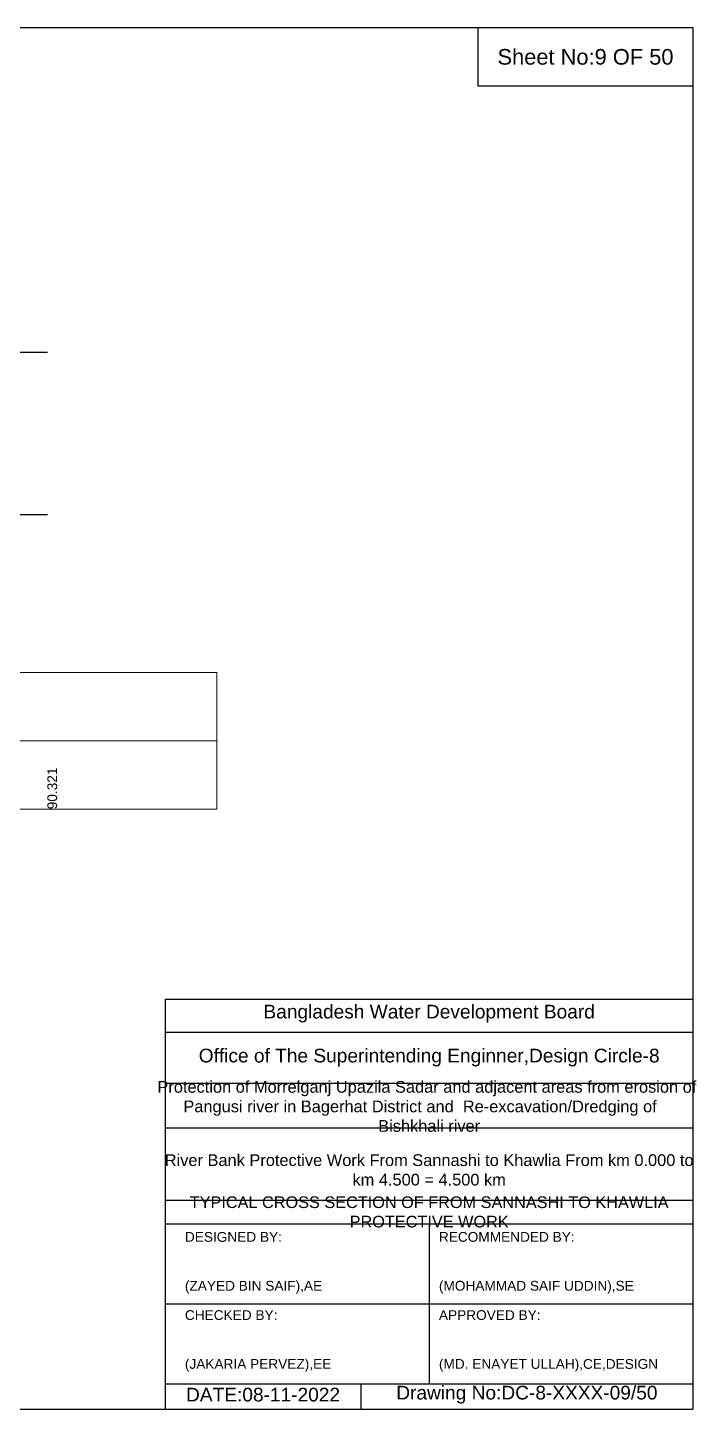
# Model space of a CAD drawing. Header units: inches. Extents: x 89000 to 1304432, y -10828 to 220529.
# Drawn here: x 285574 to 288996, y 163409 to 170480 of the extents above; entities that cross this region are included whole.
import ezdxf

# ---------------------------------------------------------------- set-up
doc = ezdxf.new("R2010")
doc.units = ezdxf.units.IN
doc.header["$LTSCALE"] = 7
doc.header["$MEASUREMENT"] = 0
for name, color, linetype, lineweight in [('Cross section Data Border', 7, 'Continuous', 9), ('Existing_Bed_Level for Xsection', 7, 'Continuous', 25), ('Long Section Labels', 7, 'Continuous', 9)]:
    doc.layers.add(name, color=color, linetype=linetype, lineweight=lineweight)
doc.styles.get("Standard").update_dxf_attribs({"font": 'arial.ttf'})

msp = doc.modelspace()

# ---------------------------------------------------------------- linework, layer by layer
for points in [[(278979.0225, 170480.18743), (288979.0225, 170480.18743), (288979.0225, 163409.18743), (278979.0225, 163409.18743)], [(287879.0225, 170480.18743), (288979.0225, 170480.18743), (288979.0225, 170180.18743), (287879.0225, 170180.18743)]]:
    msp.add_lwpolyline(points, close=True)
for points in [[(286279.0225, 163409.18743), (286279.0225, 165509.18743), (288979.0225, 165509.18743)], [(286279.0225, 165339.18743), (288979.0225, 165339.18743)], [(286279.0225, 165079.18743), (288979.0225, 165079.18743)], [(286279.0225, 164849.18743), (288979.0225, 164849.18743)], [(286279.0225, 164479.18743), (288979.0225, 164479.18743)], [(286279.0225, 164359.18743), (288979.0225, 164359.18743)], [(287629.0225, 164359.18743), (287629.0225, 163539.18743)], [(286279.0225, 163949.18743), (288979.0225, 163949.18743)], [(286279.0225, 163539.18743), (288979.0225, 163539.18743)], [(287279.0225, 163539.18743), (287279.0225, 163409.18743)]]:
    msp.add_lwpolyline(points)
at = {"layer": 'Cross section Data Border'}
msp.add_lwpolyline([(279079.0225, 167180.18743), (286541.5998, 167180.18743), (286541.5998, 166480.18743), (279079.0225, 166480.18743)], close=True, dxfattribs=at)
msp.add_lwpolyline([(279079.0225, 166830.18743), (286541.5998, 166830.18743)], dxfattribs=at)
at = {"layer": 'Existing_Bed_Level for Xsection'}
for points in [[(279979.0225, 168819.34743), (285675.06085, 168819.34743)], [(285383.44657, 167988.28743), (285675.06085, 167988.28743)]]:
    msp.add_lwpolyline(points, dxfattribs=at)

# ---------------------------------------------------------------- texts
at = {"attachment_point": 5}
for s, insert, char_height in [('Sheet No:9 OF 50', (288429.0225, 170330.18743), 80), ('Bangladesh Water Development Board', (287629.0225, 165434.18743), 70), ('Office of The Superintending Enginner,Design Circle-8', (287629.0225, 165209.18743), 70)]:
    msp.add_mtext(s, dxfattribs=dict(at, insert=insert, char_height=char_height))
for s, insert, char_height, width, attachment_point in [('Protection of Morrelganj Upazila Sadar and adjacent areas from erosion of  Pangusi river in Bagerhat District and  Re-excavation/Dredging of     Bishkhali river', (287629.0225, 164959.18743), 60, 2800, 5), ('River Bank Protective Work From Sannashi to Khawlia From km 0.000 to km 4.500 = 4.500 km', (287629.0225, 164634.18743), 60, 2700, 5), ('TYPICAL CROSS SECTION OF FROM SANNASHI TO KHAWLIA PROTECTIVE WORK', (287629.0225, 164419.18743), 59.5765532, 2800, 5), ('DESIGNED BY:^J^J^J(ZAYED BIN SAIF),AE', (286379.0225, 164159.18743), 50, 1400, 4), ('RECOMMENDED BY:^J^J^J(MOHAMMAD SAIF UDDIN),SE', (287679.0225, 164159.18743), 50, 1400, 4), ('CHECKED BY:^J^J^J(JAKARIA PERVEZ),EE', (286379.0225, 163759.18743), 50, 1400, 4), ('APPROVED BY:^J^J^J(MD. ENAYET ULLAH),CE,DESIGN', (287679.0225, 163759.18743), 50, 1400, 4), ('DATE:08-11-2022', (286779.0225, 163484.18743), 70, 1400, 5), ('Drawing No:DC-8-XXXX-09/50', (288129.0225, 163484.18743), 70, 2200, 5)]:
    msp.add_mtext(s, dxfattribs=dict(insert=insert, char_height=char_height, width=width, attachment_point=attachment_point))
at = {"layer": 'Long Section Labels', "insert": (285675.06085, 166480.18743), "char_height": 50, "attachment_point": 1, "rotation": 90}
msp.add_mtext('90.321', dxfattribs=at)

doc.saveas('drawing.dxf')
